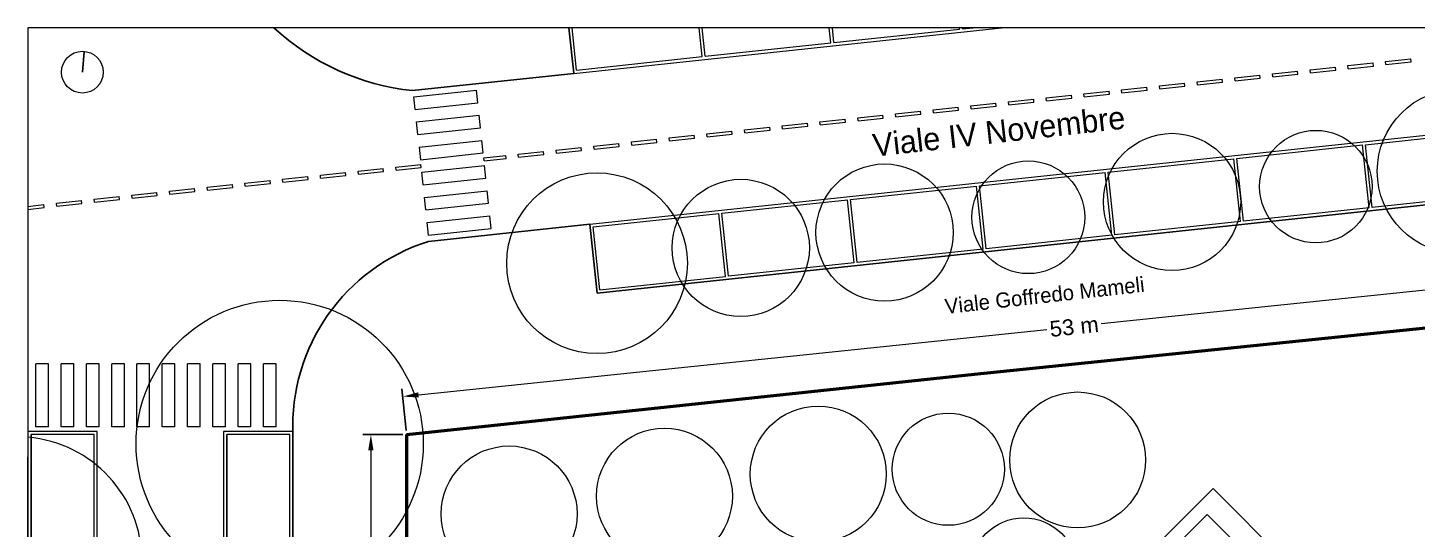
# Model space of a CAD drawing. Header units: millimetres. Extents: x 1777 to 12210, y 718 to 13284.
# Drawn here: x 1782 to 7277, y 4675 to 6658 of the extents above; entities that cross this region are included whole.
import ezdxf

# ---------------------------------------------------------------- set-up
doc = ezdxf.new("R2010")
doc.units = ezdxf.units.MM
doc.linetypes.add('ACAD_ISO02W100', pattern=[15, 12, -3])
for name, color, linetype, lineweight in [('0-construction line', 1, 'Continuous', 30), ('Alberi', 84, 'Continuous', 9), ('Cartiglio', 8, 'Continuous', 9), ('contorno lotto', 162, 'Continuous', 53), ('L2_VISTA', 2, 'Continuous', 25), ('L2_VISTA_SOTTILI', 1, 'Continuous', 9), ('Quote', 8, 'Continuous', 9), ('structural walla', 210, 'ACAD_ISO02W100', 9), ('Testo', 8, 'Continuous', 9)]:
    doc.layers.add(name, color=color, linetype=linetype, lineweight=lineweight)
doc.layers.add('outside flooring', color=6, linetype='Continuous')
doc.styles.get("Standard").update_dxf_attribs({"font": 'arial.ttf'})
doc.dimstyles.new('ISO-25', dxfattribs={"dimscale": 25, "dimtxt": 2.5, "dimasz": 2.5, "dimexe": 1.25, "dimexo": 0.625, "dimtad": 1, "dimtxsty": 'Standard', "dimcen": 2.5, "dimadec": 0, "dimazin": 0, "dimtfac": 1, "dimtmove": 0, "dimatfit": 3, "dimfxl": 1, "dimlwd": 9, "dimarcsym": 0})

# ---------------------------------------------------------------- blocks, each defined once
blk = doc.blocks.new('*D5')
at = {"layer": 'Defpoints', "color": 0, "transparency": 16777216}
for p in [(8576.3, 5752.5), (8591.9, 5602.4), (3280.5, 5049.8)]:
    blk.add_point(p, dxfattribs=at)
at = {"layer": 'Quote', "color": 0, "lineweight": -2, "transparency": 16777216}
for p, q in [((8590.3, 5617.9), (8573.1, 5783.6)), ((3278.9, 5065.3), (3261.6, 5231))]:
    blk.add_line(p, q, dxfattribs=at)
at = {"layer": 'Quote', "color": 0, "lineweight": 9, "transparency": 16777216}
for p, q in [((8514.1, 5746), (6028, 5487.4)), ((3327, 5206.4), (5813.1, 5465))]:
    blk.add_line(p, q, dxfattribs=at)
at = {"layer": 'Quote', "color": 0, "transparency": 16777216}
for points in [[(8513, 5756.4), (8515.2, 5735.7), (8576.3, 5752.5)], [(3325.9, 5216.7), (3328.1, 5196), (3264.9, 5199.9)]]:
    blk.add_solid(points, dxfattribs=at)
at = {"layer": 'Quote', "color": 0, "transparency": 16777216, "insert": (5920.6, 5476.2), "char_height": 62.5, "attachment_point": 5, "rotation": 6.0124}
blk.add_mtext('53 m', dxfattribs=at)
blk = doc.blocks.new('*D6')
at = {"layer": 'Defpoints', "color": 0, "transparency": 16777216}
for p in [(3138.6, 5049.8), (3280.5, 5049.8), (3280.3, 1780)]:
    blk.add_point(p, dxfattribs=at)
at = {"layer": 'Quote', "color": 0, "lineweight": -2, "transparency": 16777216}
for p, q in [((3264.8, 5049.8), (3107.4, 5049.8)), ((3264.7, 1780), (3107.3, 1780))]:
    blk.add_line(p, q, dxfattribs=at)
at = {"layer": 'Quote', "color": 0, "lineweight": 9, "transparency": 16777216}
for p, q in [((3138.6, 4987.3), (3138.6, 3522.9)), ((3138.5, 1842.5), (3138.6, 3306.9))]:
    blk.add_line(p, q, dxfattribs=at)
at = {"layer": 'Quote', "color": 0, "transparency": 16777216}
for points in [[(3128.2, 4987.3), (3149.1, 4987.3), (3138.6, 5049.8)], [(3128.1, 1842.5), (3148.9, 1842.5), (3138.5, 1780)]]:
    blk.add_solid(points, dxfattribs=at)
at = {"layer": 'Quote', "color": 0, "transparency": 16777216, "insert": (3138.6, 3414.9), "char_height": 62.5, "attachment_point": 5, "rotation": 269.9931}
blk.add_mtext('33 m', dxfattribs=at)

msp = doc.modelspace()

# ---------------------------------------------------------------- linework, layer by layer
at = {"layer": '0-construction line', "color": 0, "lineweight": 0}
msp.add_lwpolyline([(5356.109, 3642.434), (6446.951, 4733.277), (7154.034, 4026.183), (7132.822, 4004.97)], dxfattribs=at)
at = {"layer": 'Alberi', "lineweight": 5}
for centre, radius in [((7445.313, 6090.587), 325.739), ((6307.942, 5969.453), 271.26), ((6876.627, 6030.02), 222.379), ((5170.57, 5848.319), 271.26), ((5739.256, 5908.886), 222.937), ((4033.199, 5727.184), 357.296), ((4601.884, 5787.751), 271.26), ((2778.119, 5012.72), 567.878), ((5934.223, 4949.239), 268.748), ((4908.344, 4893.635), 268.748), ((5422.666, 4912.565), 221.701), ((4299.862, 4805.939), 268.748), ((3685.53, 4735.782), 268.748), ((5721.561, 4508.298), 211.912)]:
    msp.add_circle(centre, radius, dxfattribs=at)
msp.add_arc((1742.38, 4549.947), 490.487, 274.597733, 85.402267, dxfattribs=at)
at = {"layer": 'Cartiglio'}
msp.add_lwpolyline([(1781.698, 717.977), (10191.698, 717.977), (10191.698, 6657.977), (1781.698, 6657.977)], close=True, dxfattribs=at)
at = {"layer": 'contorno lotto'}
for p, q in [((5525.73, 5288.919), (8591.902, 5602.398)), ((3280.468, 5049.79), (5525.73, 5288.919)), ((3280.468, 5049.79), (5525.73, 5288.919)), ((3280.074, 1771.178), (3280.468, 5049.79)), ((3280.074, 1771.178), (3280.468, 5049.79))]:
    msp.add_line(p, q, dxfattribs=at)
at = {"layer": 'L2_VISTA'}
for p, q in [((3302.81, 6409.805), (3941.446, 6477.822)), ((3366.353, 5813.179), (4004.978, 5881.195)), ((4033.996, 5608.736), (4543.117, 5662.959)), ((1782.457, 4959.137), (1782.407, 4537.947))]:
    msp.add_line(p, q, dxfattribs=at)
msp.add_lwpolyline([(3941.446, 6477.822, -0.010003), (3941.383, 6478.318), (3922.248, 6657.977)], format="xyb", dxfattribs=at)
at = {"layer": 'L2_VISTA', "lineweight": 25}
msp.add_lwpolyline([(2004.851, 6564.851), (1997.572, 6482.508)], dxfattribs=at)
at = {"layer": 'L2_VISTA'}
for points in [[(4543.117, 5662.959), (7609.773, 5989.569), (7580.755, 6262.028)], [(4033.996, 5608.736), (4004.978, 5881.195)], [(2830.345, 4025.79), (2830.468, 5049.844)]]:
    msp.add_lwpolyline(points, dxfattribs=at)
at = {"layer": 'L2_VISTA', "lineweight": 15}
msp.add_circle((1997.572, 6482.508), 82.664, dxfattribs=at)
at = {"layer": 'L2_VISTA'}
for centre, radius, start, end in [((3402.529, 7358.087), 953.511, 227.243373, 263.997018), ((3595.252, 5082.714), 765.489, 107.398899, 182.46099), ((1355.103, 4851.707), 440.65, 14.105915, 14.510467)]:
    msp.add_arc(centre, radius, start, end, dxfattribs=at)
at = {"layer": 'L2_VISTA_SOTTILI'}
for p, q in [((3941.446, 6477.822), (5632.993, 6657.977)), ((4970.339, 6599.47), (5467.527, 6652.423)), ((5479.459, 6653.693), (5519.684, 6657.977)), ((4461.218, 6545.247), (4958.406, 6598.199)), ((3952.097, 6491.024), (4449.285, 6543.976)), ((6705.066, 6476.494), (6804.504, 6487.085)), ((6854.222, 6492.38), (6953.66, 6502.97)), ((6855.493, 6480.447), (6954.931, 6491.038)), ((7003.379, 6508.266), (7102.816, 6518.856)), ((7004.65, 6496.333), (7104.087, 6506.924)), ((7152.535, 6524.151), (7251.973, 6534.742)), ((7153.806, 6512.219), (7253.244, 6522.809)), ((6257.597, 6428.837), (6357.034, 6439.428)), ((6406.753, 6444.723), (6506.191, 6455.313)), ((6408.024, 6432.79), (6507.461, 6443.381)), ((6555.909, 6460.609), (6655.347, 6471.199)), ((6557.18, 6448.676), (6656.618, 6459.267)), ((6706.337, 6464.562), (6805.774, 6475.152)), ((3308.106, 6385.086), (3556.7, 6411.562)), ((5660.971, 6365.294), (5760.408, 6375.885)), ((5810.127, 6381.18), (5909.565, 6391.771)), ((5811.398, 6369.248), (5910.836, 6379.838)), ((5959.284, 6397.066), (6058.721, 6407.656)), ((5960.555, 6385.133), (6059.992, 6395.724)), ((6108.44, 6412.952), (6207.878, 6423.542)), ((6109.711, 6401.019), (6209.149, 6411.609)), ((6258.867, 6416.905), (6358.305, 6427.495)), ((3313.401, 6335.367), (3561.995, 6361.843)), ((5213.501, 6317.637), (5312.939, 6328.228)), ((5362.658, 6333.523), (5462.096, 6344.114)), ((5363.929, 6321.591), (5463.366, 6332.181)), ((5511.814, 6349.409), (5611.252, 6359.999)), ((5513.085, 6337.476), (5612.523, 6348.067)), ((5662.242, 6353.362), (5761.679, 6363.952)), ((3318.696, 6285.648), (3567.29, 6312.124)), ((4766.032, 6269.98), (4865.47, 6280.571)), ((4767.303, 6258.048), (4866.741, 6268.638)), ((4915.189, 6285.866), (5014.626, 6296.456)), ((4916.459, 6273.933), (5015.897, 6284.524)), ((5064.345, 6301.752), (5163.783, 6312.342)), ((5065.616, 6289.819), (5165.053, 6300.41)), ((5214.772, 6305.705), (5314.21, 6316.295)), ((3323.991, 6235.929), (3572.585, 6262.406)), ((3329.286, 6186.211), (3577.881, 6212.687)), ((4004.978, 5881.195), (7580.755, 6262.028)), ((4169.406, 6206.438), (4268.844, 6217.028)), ((4318.563, 6222.323), (4418, 6232.914)), ((4319.834, 6210.391), (4419.271, 6220.981)), ((4467.719, 6238.209), (4567.157, 6248.799)), ((4468.99, 6226.276), (4568.428, 6236.867)), ((4616.876, 6254.095), (4716.313, 6264.685)), ((4618.147, 6242.162), (4717.584, 6252.753)), ((7072.906, 6195.872), (7570.094, 6248.824)), ((3334.582, 6136.492), (3583.176, 6162.968)), ((3721.937, 6158.78), (3821.375, 6169.371)), ((3723.208, 6146.848), (3822.645, 6157.438)), ((3871.093, 6174.666), (3970.531, 6185.257)), ((3872.364, 6162.734), (3971.802, 6173.324)), ((4020.25, 6190.552), (4119.688, 6201.142)), ((4021.521, 6178.619), (4120.958, 6189.21)), ((4170.677, 6194.505), (4270.115, 6205.096)), ((6563.785, 6141.649), (7060.973, 6194.601)), ((3088, 6091.123), (3187.437, 6101.713)), ((3237.156, 6107.008), (3336.594, 6117.599)), ((3238.427, 6095.076), (3337.865, 6105.666)), ((3339.877, 6086.773), (3588.471, 6113.249)), ((3585.173, 6144.215), (3672.218, 6153.485)), ((3586.444, 6132.282), (3673.489, 6141.553)), ((6054.664, 6087.426), (6551.853, 6140.378)), ((2640.53, 6043.465), (2739.968, 6054.056)), ((2789.687, 6059.351), (2889.125, 6069.942)), ((2790.958, 6047.419), (2890.395, 6058.009)), ((2938.843, 6075.237), (3038.281, 6085.827)), ((2940.114, 6063.304), (3039.552, 6073.895)), ((3089.271, 6079.19), (3188.708, 6089.78)), ((3345.172, 6037.054), (3593.766, 6063.53)), ((5545.544, 6033.203), (6042.732, 6086.155)), ((2043.905, 5979.923), (2143.342, 5990.513)), ((2193.061, 5995.808), (2292.499, 6006.399)), ((2194.332, 5983.876), (2293.77, 5994.466)), ((2342.218, 6011.694), (2441.655, 6022.285)), ((2343.488, 5999.762), (2442.926, 6010.352)), ((2491.374, 6027.58), (2590.812, 6038.17)), ((2492.645, 6015.647), (2592.082, 6026.238)), ((2641.801, 6031.533), (2741.239, 6042.123)), ((3350.467, 5987.335), (3599.061, 6013.812)), ((5036.423, 5978.979), (5447.572, 6022.768)), ((5447.572, 6022.768), (5533.611, 6031.932)), ((1781.948, 5952.023), (1845.029, 5958.742)), ((1781.948, 5939.956), (1846.3, 5946.809)), ((1894.748, 5964.037), (1994.186, 5974.627)), ((1896.019, 5952.105), (1995.457, 5962.695)), ((2045.176, 5967.99), (2144.613, 5978.581)), ((3355.763, 5937.617), (3604.357, 5964.093)), ((4527.302, 5924.756), (5024.491, 5977.709)), ((3361.058, 5887.898), (3609.652, 5914.374)), ((4018.182, 5870.533), (4515.37, 5923.485)), ((3366.353, 5838.179), (3614.947, 5864.655)), ((4044.658, 5621.939), (4541.846, 5674.891)), ((1813.641, 5079.949), (1813.671, 5329.949)), ((1863.641, 5079.922), (1863.671, 5329.922)), ((1913.641, 5079.915), (1913.671, 5329.915)), ((1963.641, 5079.908), (1963.671, 5329.908)), ((2013.641, 5079.901), (2013.671, 5329.901)), ((2063.641, 5079.894), (2063.671, 5329.894)), ((2113.641, 5079.887), (2113.671, 5329.887)), ((2163.641, 5079.88), (2163.671, 5329.88)), ((2213.641, 5079.872), (2213.671, 5329.872)), ((2263.641, 5079.865), (2263.671, 5329.865)), ((2313.641, 5079.858), (2313.671, 5329.858)), ((2363.641, 5079.851), (2363.671, 5329.851)), ((2413.641, 5079.844), (2413.671, 5329.844)), ((2463.641, 5079.837), (2463.671, 5329.837)), ((2513.641, 5079.83), (2513.671, 5329.83)), ((2563.641, 5079.823), (2563.671, 5329.823)), ((2613.641, 5079.816), (2613.671, 5329.816)), ((2663.641, 5079.809), (2663.671, 5329.809)), ((2713.641, 5079.801), (2713.671, 5329.801)), ((2763.641, 5079.794), (2763.671, 5329.794)), ((2056.47, 5061.947), (1782.47, 5061.947)), ((2056.407, 4537.947), (2056.47, 5061.947)), ((1794.408, 4549.947), (1794.468, 5049.947)), ((2044.408, 4549.947), (2044.468, 5049.947)), ((2044.408, 4549.947), (2044.468, 5049.947)), ((2568.408, 4549.79), (2568.468, 5049.79)), ((2818.408, 4549.79), (2818.468, 5049.79)), ((2818.408, 4549.79), (2818.468, 5049.79))]:
    msp.add_line(p, q, dxfattribs=at)
for points in [[(3952.097, 6491.024), (3934.316, 6657.977)], [(4449.285, 6543.976), (4437.144, 6657.977)], [(4461.218, 6545.247), (4449.212, 6657.977)], [(4958.406, 6598.199), (4952.039, 6657.977)], [(4970.339, 6599.47), (4964.107, 6657.977)], [(5467.527, 6652.423), (5466.935, 6657.977)], [(5479.459, 6653.693), (5479.003, 6657.977)], [(6805.774, 6475.152), (6804.504, 6487.085)], [(6855.493, 6480.447), (6854.222, 6492.38)], [(6954.931, 6491.038), (6953.66, 6502.97)], [(7004.65, 6496.333), (7003.379, 6508.266)], [(7104.087, 6506.924), (7102.816, 6518.856)], [(7153.806, 6512.219), (7152.535, 6524.151)], [(7253.244, 6522.809), (7251.973, 6534.742)], [(6358.305, 6427.495), (6357.034, 6439.428)], [(6408.024, 6432.79), (6406.753, 6444.723)], [(6507.461, 6443.381), (6506.191, 6455.313)], [(6557.18, 6448.676), (6555.909, 6460.609)], [(6656.618, 6459.267), (6655.347, 6471.199)], [(6706.337, 6464.562), (6705.066, 6476.494)], [(3313.401, 6335.367), (3308.106, 6385.086)], [(3561.995, 6361.843), (3556.7, 6411.562)], [(5761.679, 6363.952), (5760.408, 6375.885)], [(5811.398, 6369.248), (5810.127, 6381.18)], [(5910.836, 6379.838), (5909.565, 6391.771)], [(5960.555, 6385.133), (5959.284, 6397.066)], [(6059.992, 6395.724), (6058.721, 6407.656)], [(6109.711, 6401.019), (6108.44, 6412.952)], [(6209.149, 6411.609), (6207.878, 6423.542)], [(6258.867, 6416.905), (6257.597, 6428.837)], [(5314.21, 6316.295), (5312.939, 6328.228)], [(5363.929, 6321.591), (5362.658, 6333.523)], [(5463.366, 6332.181), (5462.096, 6344.114)], [(5513.085, 6337.476), (5511.814, 6349.409)], [(5612.523, 6348.067), (5611.252, 6359.999)], [(5662.242, 6353.362), (5660.971, 6365.294)], [(3323.991, 6235.929), (3318.696, 6285.648)], [(3572.585, 6262.406), (3567.29, 6312.124)], [(4767.303, 6258.048), (4766.032, 6269.98)], [(4866.741, 6268.638), (4865.47, 6280.571)], [(4916.459, 6273.933), (4915.189, 6285.866)], [(5015.897, 6284.524), (5014.626, 6296.456)], [(5065.616, 6289.819), (5064.345, 6301.752)], [(5165.053, 6300.41), (5163.783, 6312.342)], [(5214.772, 6305.705), (5213.501, 6317.637)], [(3583.176, 6162.968), (3577.881, 6212.687)], [(4270.115, 6205.096), (4268.844, 6217.028)], [(4319.834, 6210.391), (4318.563, 6222.323)], [(4419.271, 6220.981), (4418, 6232.914)], [(4468.99, 6226.276), (4467.719, 6238.209)], [(4568.428, 6236.867), (4567.157, 6248.799)], [(4618.147, 6242.162), (4616.876, 6254.095)], [(4717.584, 6252.753), (4716.313, 6264.685)], [(3329.286, 6186.211), (3334.582, 6136.492)], [(3723.208, 6146.848), (3721.937, 6158.78)], [(3822.645, 6157.438), (3821.375, 6169.371)], [(3872.364, 6162.734), (3871.093, 6174.666)], [(3971.802, 6173.324), (3970.531, 6185.257)], [(4021.521, 6178.619), (4020.25, 6190.552)], [(4120.958, 6189.21), (4119.688, 6201.142)], [(4170.677, 6194.505), (4169.406, 6206.438)], [(7087.449, 5946.007), (7060.973, 6194.601)], [(7099.382, 5947.278), (7072.906, 6195.872)], [(3188.708, 6089.78), (3187.437, 6101.713)], [(3238.427, 6095.076), (3237.156, 6107.008)], [(3337.865, 6105.666), (3336.594, 6117.599)], [(3586.444, 6132.282), (3585.173, 6144.215)], [(3593.766, 6063.53), (3588.471, 6113.249)], [(3673.489, 6141.553), (3672.218, 6153.485)], [(6578.329, 5891.784), (6551.853, 6140.378)], [(6590.261, 5893.055), (6563.785, 6141.649)], [(2741.239, 6042.123), (2739.968, 6054.056)], [(2790.958, 6047.419), (2789.687, 6059.351)], [(2890.395, 6058.009), (2889.125, 6069.942)], [(2940.114, 6063.304), (2938.843, 6075.237)], [(3039.552, 6073.895), (3038.281, 6085.827)], [(3089.271, 6079.19), (3088, 6091.123)], [(3345.172, 6037.054), (3339.877, 6086.773)], [(6069.208, 5837.561), (6042.732, 6086.155)], [(6081.141, 5838.832), (6054.664, 6087.426)], [(2144.613, 5978.581), (2143.342, 5990.513)], [(2194.332, 5983.876), (2193.061, 5995.808)], [(2293.77, 5994.466), (2292.499, 6006.399)], [(2343.488, 5999.762), (2342.218, 6011.694)], [(2442.926, 6010.352), (2441.655, 6022.285)], [(2492.645, 6015.647), (2491.374, 6027.58)], [(2592.082, 6026.238), (2590.812, 6038.17)], [(2641.801, 6031.533), (2640.53, 6043.465)], [(3604.357, 5964.093), (3599.061, 6013.812)], [(5560.087, 5783.338), (5533.611, 6031.932)], [(5572.02, 5784.609), (5545.544, 6033.203)], [(7596.57, 6000.23), (7099.382, 5947.278)], [(1846.3, 5946.809), (1845.029, 5958.742)], [(1896.019, 5952.105), (1894.748, 5964.037)], [(1995.457, 5962.695), (1994.186, 5974.627)], [(2045.176, 5967.99), (2043.905, 5979.923)], [(3355.763, 5937.617), (3350.467, 5987.335)], [(5050.967, 5729.115), (5024.491, 5977.709)], [(5062.899, 5730.385), (5036.423, 5978.979)], [(7087.449, 5946.007), (6590.261, 5893.055)], [(3366.353, 5838.179), (3361.058, 5887.898)], [(3614.947, 5864.655), (3609.652, 5914.374)], [(4541.846, 5674.891), (4515.37, 5923.485)], [(4553.779, 5676.162), (4527.302, 5924.756)], [(6578.329, 5891.784), (6081.141, 5838.832)], [(4044.658, 5621.939), (4018.182, 5870.533)], [(6069.208, 5837.561), (5572.02, 5784.609)], [(5560.087, 5783.338), (5062.899, 5730.385)], [(5050.967, 5729.115), (4553.779, 5676.162)], [(1863.671, 5329.922), (1813.671, 5329.929)], [(1963.671, 5329.908), (1913.671, 5329.915)], [(2063.671, 5329.894), (2013.671, 5329.901)], [(2163.671, 5329.88), (2113.671, 5329.887)], [(2263.671, 5329.865), (2213.671, 5329.872)], [(2363.671, 5329.851), (2313.671, 5329.858)], [(2463.671, 5329.837), (2413.671, 5329.844)], [(2563.671, 5329.823), (2513.671, 5329.83)], [(2663.671, 5329.809), (2613.671, 5329.816)], [(2763.671, 5329.794), (2713.671, 5329.801)], [(1782.47, 5061.947), (1782.467, 4959.101)], [(1863.641, 5079.922), (1813.641, 5079.929)], [(1963.641, 5079.908), (1913.641, 5079.915)], [(2063.641, 5079.894), (2013.641, 5079.901)], [(2163.641, 5079.88), (2113.641, 5079.887)], [(2263.641, 5079.865), (2213.641, 5079.872)], [(2363.641, 5079.851), (2313.641, 5079.858)], [(2463.641, 5079.837), (2413.641, 5079.844)], [(2563.641, 5079.823), (2513.641, 5079.83)], [(2830.47, 5061.79), (2556.47, 5061.79), (2556.407, 4537.79)], [(2663.641, 5079.809), (2613.641, 5079.816)], [(2763.641, 5079.794), (2713.641, 5079.801)], [(1794.468, 5049.947), (1794.408, 4549.947)], [(2044.468, 5049.947), (1794.468, 5049.947)], [(2044.468, 5049.947), (1794.468, 5049.947)], [(2568.468, 5049.79), (2568.408, 4549.79)], [(2818.468, 5049.79), (2568.468, 5049.79)], [(2818.468, 5049.79), (2568.468, 5049.79)]]:
    msp.add_lwpolyline(points, dxfattribs=at)
at = {"layer": 'outside flooring'}
for p, q in [((6469.986, 4836.724), (5621.458, 3988.196)), ((6933.141, 4373.569), (6469.986, 4836.724))]:
    msp.add_line(p, q, dxfattribs=at)
at = {"layer": 'structural walla', "color": 0, "lineweight": 0}
msp.add_line((6431.6, 4717.829), (6431.628, 4717.801), dxfattribs=at)

# ---------------------------------------------------------------- texts
at = {"layer": 'Testo', "attachment_point": 1, "rotation": 6.412575}
for s, insert, char_height in [('\\pxql;{\\fAntipasto Pro|b0|i0|c0|p0;Viale IV Novembre}', (5119.06, 6237.219), 90), ('\\pxql;{\\fAntipasto Pro|b0|i0|c0|p0;Viale Goffredo Mameli}', (5406, 5585.569), 60)]:
    msp.add_mtext_dynamic_manual_height_columns(s, width=3807.78756, gutter_width=1, heights=[0], dxfattribs=dict(at, insert=insert, char_height=char_height))

# ---------------------------------------------------------------- dimensions: what is measured, and where the dimension line sits
at = {"layer": 'Quote'}
for p1, p2, distance, text, picture, middle, turn in [((3280.468, 5049.79), (8591.902, 5602.398), 150.917, '53 m', '*D5', (5920.568, 5476.201), 6.01236), ((3280.325, 1780.024), (3280.468, 5049.79), 141.822, '33 m', '*D6', (3138.575, 3414.913), 269.993115)]:
    dim = msp.add_aligned_dim(p1=p1, p2=p2, distance=distance, text=text, dimstyle='ISO-25', dxfattribs=at)
    dim.commit()
    dim.dimension.update_dxf_attribs({"geometry": picture, "text_midpoint": middle, "text_rotation": turn})

doc.saveas('drawing.dxf')
